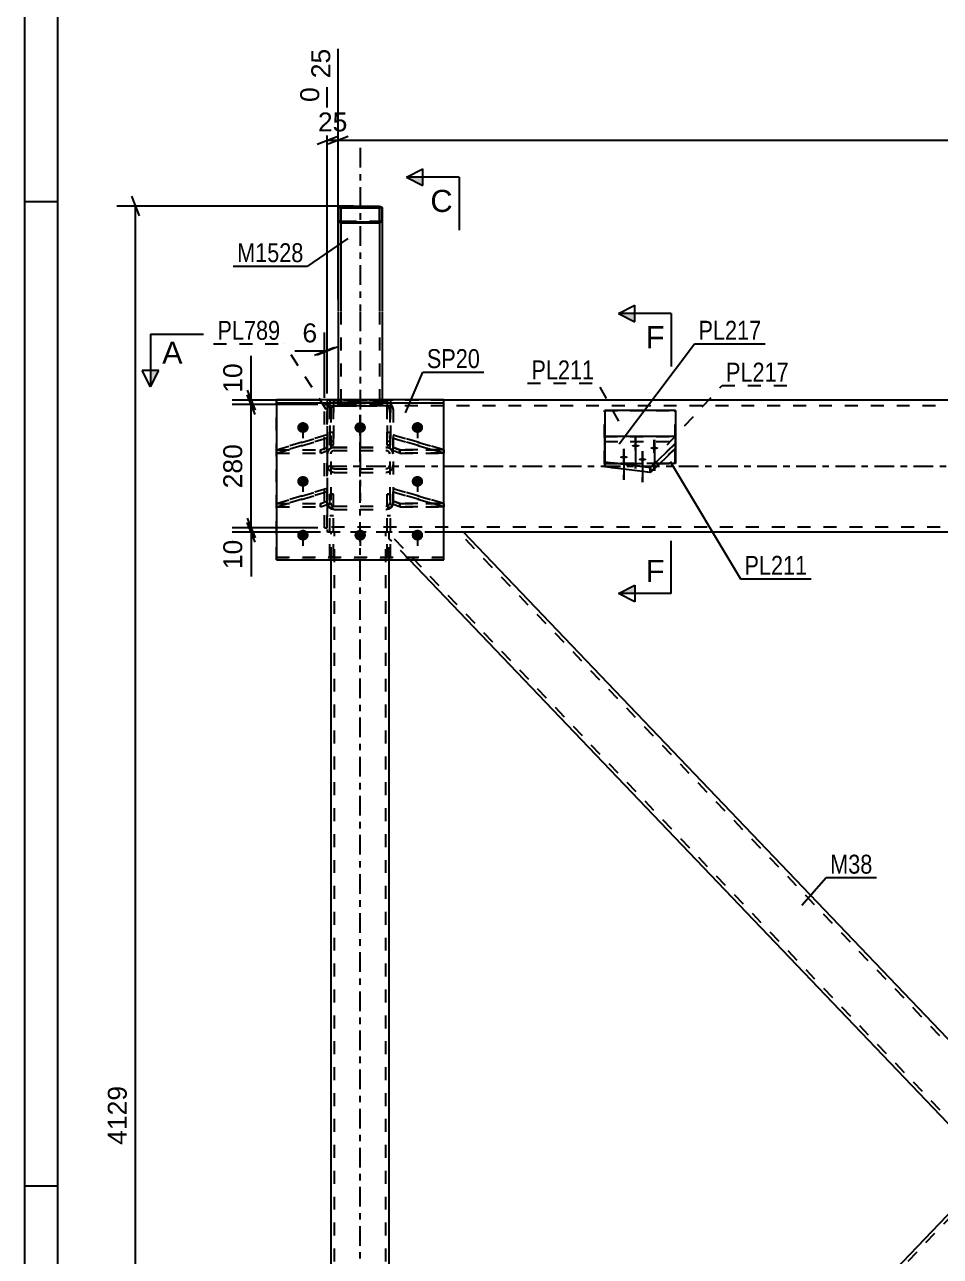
# Model space of a CAD drawing. Header units: millimetres. Extents: x 0 to 841, y 0 to 594.
# Drawn here: x 0 to 138.6, y 287.4 to 473.8 of the extents above; entities that cross this region are included whole.
import ezdxf

# ---------------------------------------------------------------- set-up
doc = ezdxf.new("R2010")
doc.units = ezdxf.units.MM
doc.linetypes.add('DXK_LINE_DOT2', pattern=[3.9198, 1.9599, -1.9599])
doc.linetypes.add('DXK_LINE_DOT3', pattern=[5.9187, 2.979, -0.9799, 0.9799, -0.9799])
doc.styles.add('Arial', font='ARIAL.TTF', dxfattribs={"height": 0.2})
doc.styles.add('Arial Narrow', font='ARIALN.TTF', dxfattribs={"height": 0.2})

# ---------------------------------------------------------------- blocks, each defined once
blk = doc.blocks.new('Unknown-318890688-1126')
at = {"color": 5, "linetype": 'Continuous'}
for p, q in [((0, 594), (0, 0)), ((5, 589), (5, 5)), ((5, 447), (0, 447)), ((5, 298), (0, 298))]:
    blk.add_line(p, q, dxfattribs=at)
blk = doc.blocks.new('Part-318890688-4347 - 4290')
at = {"color": 7, "linetype": 'DXK_LINE_DOT2'}
for p, q in [((45.88, 415.94), (45.8, 415.55)), ((45.89, 415.98), (45.88, 415.94)), ((46.34, 415.55), (46.38, 415.77)), ((46.87, 416.69), (46.46, 416.6)), ((46.67, 416.07), (46.87, 416.12)), ((46.87, 416.69), (54.74, 416.69)), ((46.87, 416.12), (54.74, 416.12)), ((55.15, 416.6), (54.74, 416.69)), ((54.74, 416.12), (54.94, 416.07)), ((55.23, 415.77), (55.27, 415.55)), ((55.73, 415.94), (55.72, 415.98)), ((55.8, 415.55), (55.73, 415.94)), ((45.8, 415.55), (45.8, 401.45)), ((46.34, 415.55), (46.34, 401.45)), ((55.27, 415.55), (55.27, 401.45)), ((55.8, 415.55), (55.8, 401.45)), ((45.8, 408.84), (45.89, 409.23)), ((45.89, 409.23), (46.12, 409.55)), ((46.12, 409.55), (46.46, 409.77)), ((46.38, 409.03), (46.34, 408.84)), ((46.49, 409.2), (46.38, 409.03)), ((46.46, 409.77), (46.87, 409.84)), ((46.67, 409.31), (46.49, 409.2)), ((46.87, 409.34), (46.67, 409.31)), ((46.87, 409.84), (54.74, 409.84)), ((46.87, 409.34), (54.74, 409.34)), ((54.74, 409.84), (55.15, 409.77)), ((54.94, 409.31), (54.74, 409.34)), ((55.11, 409.2), (54.94, 409.31)), ((55.23, 409.03), (55.11, 409.2)), ((55.15, 409.77), (55.49, 409.55)), ((55.27, 408.84), (55.23, 409.03)), ((55.49, 409.55), (55.72, 409.23)), ((55.72, 409.23), (55.8, 408.84)), ((45.8, 407.18), (45.89, 406.74)), ((46.38, 406.96), (46.34, 407.18)), ((46.87, 406.61), (46.67, 406.65)), ((46.87, 406.61), (54.74, 406.61)), ((54.94, 406.65), (54.74, 406.61)), ((55.27, 407.18), (55.23, 406.96)), ((55.72, 406.74), (55.8, 407.18)), ((46.46, 406.13), (46.87, 406.04)), ((46.87, 406.04), (54.74, 406.04)), ((54.74, 406.04), (55.15, 406.13)), ((45.89, 401.07), (45.8, 401.45)), ((46.12, 400.74), (45.89, 401.07)), ((46.34, 401.45), (46.38, 401.26)), ((46.38, 401.26), (46.49, 401.1)), ((46.49, 401.1), (46.67, 400.99)), ((46.67, 400.99), (46.87, 400.95)), ((46.87, 400.95), (54.74, 400.95)), ((54.74, 400.95), (54.94, 400.99)), ((54.94, 400.99), (55.11, 401.1)), ((55.11, 401.1), (55.23, 401.26)), ((55.23, 401.26), (55.27, 401.45)), ((55.72, 401.07), (55.49, 400.74)), ((55.8, 401.45), (55.72, 401.07)), ((46.46, 400.52), (46.12, 400.74)), ((46.87, 400.45), (46.46, 400.52)), ((46.87, 400.45), (54.74, 400.45)), ((55.15, 400.52), (54.74, 400.45)), ((55.49, 400.74), (55.15, 400.52))]:
    blk.add_line(p, q, dxfattribs=at)
at = {"color": 7, "linetype": 'DXK_LINE_DOT3'}
blk.add_line((50.8, 401.73), (50.8, 414.78), dxfattribs=at)
at = {"color": 7, "linetype": 'DXK_LINE_DOT2'}
for centre, radius, start, end in [((46.92, 415.59), 1.1, 114.32, 159.2417), ((46.89, 415.57), 0.552, 114.32, 159.2417), ((54.71, 415.57), 0.552, 20.7583, 65.68), ((54.69, 415.59), 1.1, 20.7583, 65.68), ((46.92, 407.14), 1.1, 200.7583, 245.68), ((46.89, 407.16), 0.552, 200.7583, 245.68), ((54.71, 407.16), 0.552, 294.32, 339.2417), ((54.69, 407.14), 1.1, 294.32, 339.2417)]:
    blk.add_arc(centre, radius, start, end, dxfattribs=at)
blk = doc.blocks.new('Part-318890688-4383 - 4290')
at = {"color": 7, "linetype": 'DXK_LINE_DOT2'}
for p, q in [((38.14, 392.79), (38.14, 417.05)), ((38.14, 417.05), (63.47, 417.05)), ((38.14, 416.59), (63.47, 416.59)), ((63.47, 392.79), (63.47, 417.05)), ((38.14, 393.24), (63.47, 393.24)), ((63.47, 392.79), (38.14, 392.79))]:
    blk.add_line(p, q, dxfattribs=at)
blk = doc.blocks.new('Part-318890688-4377 - 4290')
at = {"color": 7, "linetype": 'DXK_LINE_DOT2'}
blk.add_line((55.2, 204.51), (239.23, 396.98), dxfattribs=at)
at = {"color": 2, "linetype": 'Continuous'}
blk.add_line((55.2, 205.28), (146.38, 300.64), dxfattribs=at)
blk = doc.blocks.new('Part-318890688-4309 - 4290')
at = {"color": 7, "linetype": 'DXK_LINE_DOT2'}
for p, q in [((38.14, 409.47), (45.8, 411.75)), ((45.8, 411.25), (38.14, 408.97)), ((45.8, 409.31), (45.8, 411.75)), ((38.14, 408.97), (38.14, 409.47)), ((38.14, 409.47), (44.8, 409.47)), ((38.14, 408.97), (44.8, 408.97)), ((44.8, 409.47), (45.8, 409.81)), ((44.8, 408.97), (44.8, 409.47)), ((44.8, 408.97), (45.8, 409.31))]:
    blk.add_line(p, q, dxfattribs=at)
blk = doc.blocks.new('Part-318890688-4310 - 4290')
at = {"color": 7, "linetype": 'DXK_LINE_DOT2'}
for p, q in [((38.14, 401.32), (45.8, 403.61)), ((45.8, 403.1), (38.14, 400.82)), ((45.8, 401.17), (45.8, 403.61)), ((38.14, 400.82), (38.14, 401.32)), ((38.14, 401.32), (44.8, 401.32)), ((38.14, 400.82), (44.8, 400.82)), ((44.8, 401.32), (45.8, 401.67)), ((44.8, 400.82), (44.8, 401.32)), ((44.8, 400.82), (45.8, 401.17))]:
    blk.add_line(p, q, dxfattribs=at)
blk = doc.blocks.new('Part-318890688-4311 - 4290')
at = {"color": 7, "linetype": 'DXK_LINE_DOT2'}
for p, q in [((55.8, 409.31), (55.8, 411.75)), ((55.8, 411.75), (63.47, 409.47)), ((63.47, 408.97), (55.8, 411.25)), ((55.8, 409.81), (56.8, 409.47)), ((56.8, 408.97), (55.8, 409.31)), ((63.47, 409.47), (56.8, 409.47)), ((56.8, 409.47), (56.8, 408.97)), ((56.8, 408.97), (63.47, 408.97)), ((63.47, 409.47), (63.47, 408.97))]:
    blk.add_line(p, q, dxfattribs=at)
blk = doc.blocks.new('Part-318890688-4312 - 4290')
at = {"color": 7, "linetype": 'DXK_LINE_DOT2'}
for p, q in [((55.8, 401.17), (55.8, 403.61)), ((55.8, 403.61), (63.47, 401.32)), ((63.47, 400.82), (55.8, 403.1)), ((55.8, 401.67), (56.8, 401.32)), ((56.8, 400.82), (55.8, 401.17)), ((63.47, 401.32), (56.8, 401.32)), ((56.8, 401.32), (56.8, 400.82)), ((56.8, 400.82), (63.47, 400.82)), ((63.47, 401.32), (63.47, 400.82))]:
    blk.add_line(p, q, dxfattribs=at)
blk = doc.blocks.new('Part-318890688-4313 - 4290')
at = {"color": 7, "linetype": 'DXK_LINE_DOT2'}
for p, q in [((46.2, 410.19), (46.2, 417.05)), ((46.74, 417.05), (46.2, 417.05)), ((46.74, 417.05), (46.74, 410.19)), ((46.2, 412.13), (46.74, 412.13)), ((46.2, 410.78), (46.74, 410.78)), ((46.74, 410.19), (46.2, 410.19))]:
    blk.add_line(p, q, dxfattribs=at)
blk = doc.blocks.new('Part-318890688-4314 - 4290')
at = {"color": 7, "linetype": 'DXK_LINE_DOT2'}
for p, q in [((54.87, 410.19), (54.87, 417.05)), ((55.4, 417.05), (54.87, 417.05)), ((55.4, 417.05), (55.4, 410.19)), ((54.87, 412.13), (55.4, 412.13)), ((54.87, 410.78), (55.4, 410.78)), ((55.4, 410.19), (54.87, 410.19))]:
    blk.add_line(p, q, dxfattribs=at)
blk = doc.blocks.new('Part-318890688-4315 - 4290')
at = {"color": 7, "linetype": 'DXK_LINE_DOT2'}
for p, q in [((46.2, 393.24), (46.2, 402.73)), ((46.2, 402.73), (46.74, 402.73)), ((46.74, 393.24), (46.74, 402.73)), ((46.2, 400.79), (46.74, 400.79)), ((46.2, 399.51), (46.74, 399.51)), ((46.74, 393.24), (46.2, 393.24))]:
    blk.add_line(p, q, dxfattribs=at)
blk = doc.blocks.new('Part-318890688-4316 - 4290')
at = {"color": 7, "linetype": 'DXK_LINE_DOT2'}
for p, q in [((54.87, 393.24), (54.87, 402.73)), ((54.87, 402.73), (55.4, 402.73)), ((55.4, 393.24), (55.4, 402.73)), ((54.87, 400.79), (55.4, 400.79)), ((54.87, 399.51), (55.4, 399.51)), ((54.87, 393.24), (55.4, 393.24))]:
    blk.add_line(p, q, dxfattribs=at)
blk = doc.blocks.new('Part-318890688-4389 - 4290')
at = {"color": 7, "linetype": 'DXK_LINE_DOT2'}
for p, q in [((87.78, 411.47), (98.47, 411.47)), ((87.78, 411.47), (87.78, 406.89)), ((87.78, 410.72), (98.47, 410.72)), ((98.47, 410.44), (94.68, 406.79)), ((98.47, 411.47), (98.47, 409.69)), ((94.68, 406.03), (98.47, 409.69)), ((94.68, 406.79), (87.78, 407.64)), ((94.68, 406.03), (87.78, 406.89)), ((94.68, 406.79), (94.68, 406.03))]:
    blk.add_line(p, q, dxfattribs=at)
blk = doc.blocks.new('Part-318890688-4399 - 4290')
at = {"color": 7, "linetype": 'DXK_LINE_DOT2'}
for p, q in [((87.78, 407.4), (87.78, 415.4)), ((87.78, 415.4), (98.47, 415.4)), ((98.47, 407.4), (98.47, 415.4)), ((87.78, 407.4), (98.47, 407.4))]:
    blk.add_line(p, q, dxfattribs=at)
blk = doc.blocks.new('Part-318890688-4324 - 4290')
at = {"color": 7, "linetype": 'DXK_LINE_DOT2'}
for p, q in [((45.8, 416.98), (45.8, 396.98)), ((63.47, 416.98), (45.8, 416.98)), ((45.8, 416.18), (271.87, 416.18)), ((271.87, 397.78), (45.8, 397.78)), ((63.47, 396.98), (45.8, 396.98))]:
    blk.add_line(p, q, dxfattribs=at)
at = {"color": 2, "linetype": 'Continuous'}
for p, q in [((271.87, 416.98), (63.47, 416.98)), ((271.87, 396.98), (63.47, 396.98))]:
    blk.add_line(p, q, dxfattribs=at)
at = {"color": 7, "linetype": 'DXK_LINE_DOT3'}
blk.add_line((45.8, 406.98), (271.87, 406.98), dxfattribs=at)
blk = doc.blocks.new('Bolt-318890688-4326 - 4290')
at = {"color": 1, "linetype": 'DXK_LINE_DOT2'}
for p, q in [((92.44, 411.34), (92.44, 406.64)), ((95.27, 410.99), (95.27, 406.29)), ((90.66, 409.62), (90.66, 404.92)), ((93.49, 409.27), (93.49, 404.57))]:
    blk.add_line(p, q, dxfattribs=at)
blk = doc.blocks.new('Part-318890688-4394 - 4290')
at = {"color": 2, "linetype": 'Continuous'}
for p, q in [((87.84, 415.4), (87.84, 411.46)), ((98.54, 415.4), (87.84, 415.4)), ((98.54, 415.4), (98.54, 411.46)), ((98.54, 409.68), (98.54, 407.4)), ((98.54, 407.4), (96.17, 407.4))]:
    blk.add_line(p, q, dxfattribs=at)
at = {"color": 7, "linetype": 'DXK_LINE_DOT2'}
for p, q in [((87.84, 411.46), (87.84, 407.4)), ((98.54, 411.46), (98.54, 409.68)), ((96.17, 407.4), (87.84, 407.4))]:
    blk.add_line(p, q, dxfattribs=at)
blk = doc.blocks.new('Part-318890688-4341 - 4290')
at = {"color": 7, "linetype": 'DXK_LINE_DOT2'}
for p, q in [((66.45, 396.98), (55.19, 396.98)), ((55.2, 396.46), (55.19, 396.98)), ((55.2, 396.78), (55.2, 396.98)), ((146.75, 301.03), (55.2, 396.78)), ((55.2, 396.01), (55.2, 396.46)), ((58.28, 392.79), (55.2, 396.01)), ((152.1, 306.62), (65.72, 396.98)), ((146.75, 301.03), (146.78, 301.06))]:
    blk.add_line(p, q, dxfattribs=at)
at = {"color": 2, "linetype": 'Continuous'}
for p, q in [((152.47, 307.01), (66.45, 396.98)), ((146.38, 300.64), (58.28, 392.79)), ((152.47, 307.01), (146.38, 300.64))]:
    blk.add_line(p, q, dxfattribs=at)
blk = doc.blocks.new('Part-318890688-4353 - 4290')
at = {"color": 7, "linetype": 'DXK_LINE_DOT2'}
for p, q in [((45.8, 415.55), (45.89, 415.98)), ((46.38, 415.77), (46.34, 415.55)), ((46.46, 416.6), (46.87, 416.69)), ((46.87, 416.12), (46.67, 416.07)), ((54.74, 416.69), (46.87, 416.69)), ((46.87, 416.12), (54.74, 416.12)), ((54.74, 416.69), (55.15, 416.6)), ((54.94, 416.07), (54.74, 416.12)), ((55.27, 415.55), (55.23, 415.77)), ((55.72, 415.98), (55.8, 415.55)), ((45.8, 415.55), (45.8, 401.45)), ((46.34, 415.55), (46.34, 401.45)), ((55.27, 415.55), (55.27, 401.45)), ((55.8, 415.55), (55.8, 401.45)), ((45.89, 409.23), (45.8, 408.84)), ((46.12, 409.55), (45.89, 409.23)), ((46.46, 409.77), (46.12, 409.55)), ((46.34, 408.84), (46.38, 409.03)), ((46.38, 409.03), (46.49, 409.2)), ((46.87, 409.85), (46.46, 409.77)), ((46.49, 409.2), (46.67, 409.31)), ((46.67, 409.31), (46.87, 409.34)), ((46.87, 409.85), (54.74, 409.85)), ((46.87, 409.34), (54.74, 409.34)), ((55.15, 409.77), (54.74, 409.85)), ((54.74, 409.34), (54.94, 409.31)), ((54.94, 409.31), (55.11, 409.2)), ((55.11, 409.2), (55.23, 409.03)), ((55.49, 409.55), (55.15, 409.77)), ((55.23, 409.03), (55.27, 408.84)), ((55.72, 409.23), (55.49, 409.55)), ((55.8, 408.84), (55.72, 409.23)), ((45.89, 406.74), (45.8, 407.18)), ((46.34, 407.18), (46.38, 406.96)), ((46.67, 406.65), (46.87, 406.61)), ((46.87, 406.61), (54.74, 406.61)), ((54.74, 406.61), (54.94, 406.65)), ((55.23, 406.96), (55.27, 407.18)), ((55.8, 407.18), (55.72, 406.74)), ((46.87, 406.04), (46.46, 406.13)), ((46.87, 406.04), (54.74, 406.04)), ((55.15, 406.13), (54.74, 406.04)), ((45.8, 401.45), (45.89, 401.07)), ((45.89, 401.07), (46.12, 400.74)), ((46.38, 401.26), (46.34, 401.45)), ((46.49, 401.1), (46.38, 401.26)), ((46.67, 400.99), (46.49, 401.1)), ((46.87, 400.95), (46.67, 400.99)), ((46.87, 400.95), (54.74, 400.95)), ((54.94, 400.99), (54.74, 400.95)), ((55.11, 401.1), (54.94, 400.99)), ((55.23, 401.26), (55.11, 401.1)), ((55.27, 401.45), (55.23, 401.26)), ((55.49, 400.74), (55.72, 401.07)), ((55.72, 401.07), (55.8, 401.45)), ((46.12, 400.74), (46.46, 400.52)), ((46.46, 400.52), (46.87, 400.45)), ((46.87, 400.45), (54.74, 400.45)), ((54.74, 400.45), (55.15, 400.52)), ((55.15, 400.52), (55.49, 400.74))]:
    blk.add_line(p, q, dxfattribs=at)
at = {"color": 7, "linetype": 'DXK_LINE_DOT3'}
blk.add_line((50.8, 414.78), (50.8, 401.73), dxfattribs=at)
at = {"color": 7, "linetype": 'DXK_LINE_DOT2'}
for centre, radius, start, end in [((46.92, 415.59), 1.1, 114.32, 159.2417), ((46.89, 415.57), 0.552, 114.32, 159.2417), ((54.71, 415.57), 0.552, 20.7583, 65.68), ((54.69, 415.59), 1.1, 20.7583, 65.68), ((46.92, 407.14), 1.1, 200.7583, 245.68), ((46.89, 407.16), 0.552, 200.7583, 245.68), ((54.71, 407.16), 0.552, 294.32, 339.2417), ((54.69, 407.14), 1.1, 294.32, 339.2417)]:
    blk.add_arc(centre, radius, start, end, dxfattribs=at)
blk = doc.blocks.new('Part-318890688-4346 - 4290')
at = {"color": 2, "linetype": 'Continuous'}
for p, q in [((47.53, 446.07), (47.47, 445.95)), ((47.47, 444.11), (47.47, 445.95)), ((47.7, 446.16), (47.53, 446.07)), ((47.96, 446.22), (47.7, 446.16)), ((47.87, 445.95), (47.9, 446.01)), ((47.87, 444.11), (47.87, 445.95)), ((47.9, 446.01), (47.99, 446.06)), ((48.27, 446.24), (47.96, 446.22)), ((47.99, 446.06), (48.12, 446.09)), ((48.12, 446.09), (48.27, 446.1)), ((48.27, 446.24), (53.34, 446.24)), ((48.27, 446.1), (53.34, 446.1)), ((53.64, 446.22), (53.34, 446.24)), ((53.34, 446.1), (53.49, 446.09)), ((53.49, 446.09), (53.62, 446.06)), ((53.62, 446.06), (53.71, 446.01)), ((53.9, 446.16), (53.64, 446.22)), ((53.71, 446.01), (53.74, 445.95)), ((53.74, 444.11), (53.74, 445.95)), ((54.08, 446.07), (53.9, 446.16)), ((54.14, 445.95), (54.08, 446.07)), ((54.14, 444.11), (54.14, 445.95)), ((47.47, 444.11), (47.47, 430.48)), ((47.47, 444.11), (47.53, 444)), ((47.53, 444), (47.7, 443.9)), ((47.7, 443.9), (47.96, 443.84)), ((47.9, 444.05), (47.87, 444.11)), ((47.99, 444), (47.9, 444.05)), ((47.96, 443.84), (48.27, 443.82)), ((48.12, 443.97), (47.99, 444)), ((48.27, 443.96), (48.12, 443.97)), ((48.27, 443.96), (53.34, 443.96)), ((48.27, 443.82), (53.34, 443.82)), ((53.49, 443.97), (53.34, 443.96)), ((53.34, 443.82), (53.64, 443.84)), ((53.62, 444), (53.49, 443.97)), ((53.71, 444.05), (53.62, 444)), ((53.64, 443.84), (53.9, 443.9)), ((53.74, 444.11), (53.71, 444.05)), ((53.9, 443.9), (54.08, 444)), ((54.08, 444), (54.14, 444.11)), ((54.14, 444.11), (54.14, 430.48)), ((47.47, 430.38), (47.47, 417.05)), ((54.14, 430.38), (54.14, 417.05))]:
    blk.add_line(p, q, dxfattribs=at)
at = {"color": 7, "linetype": 'DXK_LINE_DOT2'}
for p, q in [((47.47, 445.95), (47.47, 430.48)), ((47.87, 445.95), (47.87, 430.48)), ((53.74, 445.95), (53.74, 430.48)), ((54.14, 445.95), (54.14, 430.48)), ((47.87, 444.11), (47.87, 430.48)), ((53.74, 444.11), (53.74, 430.48)), ((47.47, 430.38), (47.47, 416.98)), ((47.87, 430.38), (47.87, 416.98)), ((47.87, 430.38), (47.87, 416.41)), ((53.74, 430.38), (53.74, 416.41)), ((53.74, 430.38), (53.74, 416.98)), ((54.14, 430.38), (54.14, 416.98)), ((47.47, 417.05), (47.47, 416.41)), ((54.14, 416.98), (47.47, 416.98)), ((47.47, 416.98), (47.47, 416.69)), ((47.47, 416.69), (47.47, 416.41)), ((47.47, 416.69), (47.87, 416.69)), ((47.53, 416.29), (47.47, 416.41)), ((47.71, 416.2), (47.53, 416.29)), ((47.96, 416.14), (47.71, 416.2)), ((47.87, 416.69), (47.87, 416.98)), ((47.87, 416.41), (47.87, 416.69)), ((47.87, 416.41), (47.9, 416.35)), ((47.9, 416.35), (47.99, 416.3)), ((48.27, 416.11), (47.96, 416.14)), ((47.99, 416.3), (48.12, 416.27)), ((48.12, 416.27), (48.27, 416.26)), ((48.27, 416.26), (53.34, 416.26)), ((48.27, 416.11), (53.34, 416.11)), ((53.34, 416.26), (53.49, 416.27)), ((53.64, 416.14), (53.34, 416.11)), ((53.49, 416.27), (53.62, 416.3)), ((53.62, 416.3), (53.71, 416.35)), ((53.9, 416.2), (53.64, 416.14)), ((53.71, 416.35), (53.74, 416.41)), ((53.74, 416.98), (53.74, 416.98)), ((53.74, 416.98), (53.74, 416.69)), ((53.74, 416.69), (53.74, 416.41)), ((53.74, 416.69), (54.14, 416.69)), ((54.08, 416.29), (53.9, 416.2)), ((54.14, 416.41), (54.08, 416.29)), ((54.14, 417.05), (54.14, 416.41)), ((54.14, 416.69), (54.14, 416.98)), ((54.14, 416.41), (54.14, 416.69))]:
    blk.add_line(p, q, dxfattribs=at)
blk = doc.blocks.new('Bolt-318890688-4384 - 4290')
at = {"linetype": 'Continuous'}
for points in [[(42.14, 413.65), (42.32, 413.63), (42.49, 413.58), (42.65, 413.49), (42.78, 413.38), (42.89, 413.24), (42.96, 413.09), (43, 412.92), (43, 412.75), (42.96, 412.58), (42.89, 412.43), (42.78, 412.29), (42.65, 412.18), (42.49, 412.09), (42.32, 412.04), (42.14, 412.02), (41.96, 412.04), (41.79, 412.09), (41.63, 412.18), (41.49, 412.29), (41.39, 412.43), (41.31, 412.58), (41.28, 412.75), (41.28, 412.92), (41.31, 413.09), (41.39, 413.24), (41.49, 413.38), (41.63, 413.49), (41.79, 413.58), (41.96, 413.63)], [(50.8, 413.65), (50.98, 413.63), (51.16, 413.58), (51.31, 413.49), (51.45, 413.38), (51.55, 413.24), (51.63, 413.09), (51.67, 412.92), (51.67, 412.75), (51.63, 412.58), (51.55, 412.43), (51.45, 412.29), (51.31, 412.18), (51.16, 412.09), (50.98, 412.04), (50.8, 412.02), (50.62, 412.04), (50.45, 412.09), (50.29, 412.18), (50.16, 412.29), (50.05, 412.43), (49.98, 412.58), (49.94, 412.75), (49.94, 412.92), (49.98, 413.09), (50.05, 413.24), (50.16, 413.38), (50.29, 413.49), (50.45, 413.58), (50.62, 413.63)], [(59.47, 413.65), (59.65, 413.63), (59.82, 413.58), (59.98, 413.49), (60.12, 413.38), (60.22, 413.24), (60.3, 413.09), (60.33, 412.92), (60.33, 412.75), (60.3, 412.58), (60.22, 412.43), (60.12, 412.29), (59.98, 412.18), (59.82, 412.09), (59.65, 412.04), (59.47, 412.02), (59.29, 412.04), (59.12, 412.09), (58.96, 412.18), (58.83, 412.29), (58.72, 412.43), (58.65, 412.58), (58.61, 412.75), (58.61, 412.92), (58.65, 413.09), (58.72, 413.24), (58.83, 413.38), (58.96, 413.49), (59.12, 413.58), (59.29, 413.63)], [(42.14, 405.51), (42.32, 405.49), (42.49, 405.43), (42.65, 405.35), (42.78, 405.24), (42.89, 405.1), (42.96, 404.94), (43, 404.78), (43, 404.61), (42.96, 404.44), (42.89, 404.28), (42.78, 404.15), (42.65, 404.03), (42.49, 403.95), (42.32, 403.89), (42.14, 403.88), (41.96, 403.89), (41.79, 403.95), (41.63, 404.03), (41.49, 404.15), (41.39, 404.28), (41.31, 404.44), (41.28, 404.61), (41.28, 404.78), (41.31, 404.94), (41.39, 405.1), (41.49, 405.24), (41.63, 405.35), (41.79, 405.43), (41.96, 405.49)], [(59.47, 405.51), (59.65, 405.49), (59.82, 405.43), (59.98, 405.35), (60.12, 405.24), (60.22, 405.1), (60.3, 404.94), (60.33, 404.78), (60.33, 404.61), (60.3, 404.44), (60.22, 404.28), (60.12, 404.15), (59.98, 404.03), (59.82, 403.95), (59.65, 403.89), (59.47, 403.88), (59.29, 403.89), (59.12, 403.95), (58.96, 404.03), (58.83, 404.15), (58.72, 404.28), (58.65, 404.44), (58.61, 404.61), (58.61, 404.78), (58.65, 404.94), (58.72, 405.1), (58.83, 405.24), (58.96, 405.35), (59.12, 405.43), (59.29, 405.49)], [(42.14, 397.36), (42.32, 397.34), (42.49, 397.29), (42.65, 397.21), (42.78, 397.09), (42.89, 396.95), (42.96, 396.8), (43, 396.63), (43, 396.46), (42.96, 396.3), (42.89, 396.14), (42.78, 396), (42.65, 395.89), (42.49, 395.8), (42.32, 395.75), (42.14, 395.73), (41.96, 395.75), (41.79, 395.8), (41.63, 395.89), (41.49, 396), (41.39, 396.14), (41.31, 396.3), (41.28, 396.46), (41.28, 396.63), (41.31, 396.8), (41.39, 396.95), (41.49, 397.09), (41.63, 397.21), (41.79, 397.29), (41.96, 397.34)], [(50.8, 397.36), (50.98, 397.34), (51.16, 397.29), (51.31, 397.21), (51.45, 397.09), (51.55, 396.95), (51.63, 396.8), (51.67, 396.63), (51.67, 396.46), (51.63, 396.3), (51.55, 396.14), (51.45, 396), (51.31, 395.89), (51.16, 395.8), (50.98, 395.75), (50.8, 395.73), (50.62, 395.75), (50.45, 395.8), (50.29, 395.89), (50.16, 396), (50.05, 396.14), (49.98, 396.3), (49.94, 396.46), (49.94, 396.63), (49.98, 396.8), (50.05, 396.95), (50.16, 397.09), (50.29, 397.21), (50.45, 397.29), (50.62, 397.34)], [(59.47, 397.36), (59.65, 397.34), (59.82, 397.29), (59.98, 397.21), (60.12, 397.09), (60.22, 396.95), (60.3, 396.8), (60.33, 396.63), (60.33, 396.46), (60.3, 396.3), (60.22, 396.14), (60.12, 396), (59.98, 395.89), (59.82, 395.8), (59.65, 395.75), (59.47, 395.73), (59.29, 395.75), (59.12, 395.8), (58.96, 395.89), (58.83, 396), (58.72, 396.14), (58.65, 396.3), (58.61, 396.46), (58.61, 396.63), (58.65, 396.8), (58.72, 396.95), (58.83, 397.09), (58.96, 397.21), (59.12, 397.29), (59.29, 397.34)]]:
    blk.add_hatch(color=1, dxfattribs=at).paths.add_polyline_path(points)
at = {"color": 1, "linetype": 'Continuous'}
for p, q in [((42.14, 413.63), (42.14, 411.24)), ((50.8, 413.63), (50.8, 411.24)), ((59.47, 413.63), (59.47, 411.24)), ((42.14, 405.49), (42.14, 403.09)), ((59.47, 405.49), (59.47, 403.09)), ((42.14, 397.34), (42.14, 394.95)), ((50.8, 397.34), (50.8, 394.95)), ((59.47, 397.34), (59.47, 394.95))]:
    blk.add_line(p, q, dxfattribs=at)
blk = doc.blocks.new('Part-318890688-4402 - 4290')
at = {"color": 7, "linetype": 'DXK_LINE_DOT3'}
for p, q in [((50.8, 455.15), (50.8, 430.48)), ((50.8, 430.38), (50.81, 406.22))]:
    blk.add_line(p, q, dxfattribs=at)
at = {"color": 2, "linetype": 'Continuous'}
for p, q in [((47.47, 446.07), (47.53, 446.18)), ((47.47, 446.07), (47.47, 445.95)), ((47.53, 446.18), (47.7, 446.28)), ((47.7, 446.28), (47.96, 446.34)), ((47.96, 446.34), (48.27, 446.36)), ((48.27, 446.36), (53.34, 446.36)), ((53.34, 446.36), (53.64, 446.34)), ((53.64, 446.34), (53.9, 446.28)), ((53.9, 446.28), (54.08, 446.18)), ((54.08, 446.18), (54.14, 446.07)), ((54.14, 446.07), (54.14, 445.95))]:
    blk.add_line(p, q, dxfattribs=at)
at = {"color": 7, "linetype": 'DXK_LINE_DOT2'}
for p, q in [((47.47, 445.95), (47.47, 444.23)), ((47.47, 445.95), (47.47, 430.48)), ((47.9, 446.13), (47.87, 446.07)), ((47.87, 446.07), (47.87, 430.48)), ((47.87, 444.23), (47.87, 446.07)), ((47.99, 446.17), (47.9, 446.13)), ((48.12, 446.21), (47.99, 446.17)), ((48.27, 446.22), (48.12, 446.21)), ((48.27, 446.22), (53.34, 446.22)), ((53.49, 446.21), (53.34, 446.22)), ((53.62, 446.17), (53.49, 446.21)), ((53.71, 446.13), (53.62, 446.17)), ((53.74, 446.07), (53.71, 446.13)), ((53.74, 446.07), (53.74, 430.48)), ((53.74, 444.23), (53.74, 446.07)), ((54.14, 445.95), (54.14, 444.23)), ((54.14, 445.95), (54.14, 430.48)), ((47.47, 444.23), (47.47, 430.48)), ((47.53, 444.12), (47.47, 444.23)), ((47.7, 444.02), (47.53, 444.12)), ((47.96, 443.96), (47.7, 444.02)), ((47.87, 444.23), (47.87, 430.48)), ((47.87, 444.23), (47.9, 444.17)), ((47.9, 444.17), (47.99, 444.12)), ((48.27, 443.94), (47.96, 443.96)), ((47.99, 444.12), (48.12, 444.09)), ((48.12, 444.09), (48.27, 444.08)), ((48.27, 444.08), (53.34, 444.08)), ((48.27, 443.94), (53.34, 443.94)), ((53.34, 444.08), (53.49, 444.09)), ((53.64, 443.96), (53.34, 443.94)), ((53.49, 444.09), (53.62, 444.12)), ((53.62, 444.12), (53.71, 444.17)), ((53.9, 444.02), (53.64, 443.96)), ((53.71, 444.17), (53.74, 444.23)), ((53.74, 444.23), (53.74, 430.48)), ((54.08, 444.12), (53.9, 444.02)), ((54.14, 444.23), (54.08, 444.12)), ((54.14, 444.23), (54.14, 430.48)), ((47.47, 430.38), (47.47, 416.51)), ((47.47, 430.38), (47.47, 416.98)), ((47.87, 430.38), (47.87, 416.51)), ((47.87, 430.38), (47.87, 416.98)), ((53.74, 430.38), (53.74, 416.98)), ((53.74, 430.38), (53.74, 416.51)), ((54.14, 430.38), (54.14, 416.51)), ((54.14, 430.38), (54.14, 416.98)), ((54.14, 416.98), (47.47, 416.98)), ((47.47, 416.69), (47.47, 416.98)), ((47.47, 416.51), (47.47, 416.69)), ((47.47, 416.69), (47.87, 416.69)), ((47.47, 416.51), (47.53, 416.4)), ((47.53, 416.4), (47.71, 416.31)), ((47.71, 416.31), (47.96, 416.25)), ((47.87, 416.98), (47.87, 416.98)), ((47.87, 416.98), (47.87, 416.69)), ((47.87, 416.69), (47.87, 416.51)), ((47.9, 416.46), (47.87, 416.51)), ((47.99, 416.41), (47.9, 416.46)), ((47.96, 416.25), (48.27, 416.22)), ((48.12, 416.38), (47.99, 416.41)), ((48.27, 416.37), (48.12, 416.38)), ((48.27, 416.37), (53.34, 416.37)), ((48.27, 416.22), (53.34, 416.22)), ((53.49, 416.38), (53.34, 416.37)), ((53.34, 416.22), (53.64, 416.25)), ((53.62, 416.41), (53.49, 416.38)), ((53.71, 416.46), (53.62, 416.41)), ((53.64, 416.25), (53.9, 416.31)), ((53.74, 416.51), (53.71, 416.46)), ((53.74, 416.69), (53.74, 416.98)), ((53.74, 416.51), (53.74, 416.69)), ((53.74, 416.69), (54.14, 416.69)), ((53.9, 416.31), (54.08, 416.4)), ((54.08, 416.4), (54.14, 416.51)), ((54.14, 416.98), (54.14, 416.69)), ((54.14, 416.69), (54.14, 416.51))]:
    blk.add_line(p, q, dxfattribs=at)
blk = doc.blocks.new('Bolt-318890688-4403 - 4290')
at = {"color": 1, "linetype": 'DXK_LINE_DOT2'}
for p, q in [((42.14, 413.63), (42.14, 411.24)), ((50.8, 413.63), (50.8, 411.24)), ((59.47, 413.63), (59.47, 411.24)), ((42.14, 405.49), (42.14, 403.09)), ((59.47, 405.49), (59.47, 403.09)), ((42.14, 397.34), (42.14, 394.95)), ((50.8, 397.34), (50.8, 394.95)), ((59.47, 397.34), (59.47, 394.95))]:
    blk.add_line(p, q, dxfattribs=at)
blk = doc.blocks.new('Part-318890688-4414 - 4290')
at = {"color": 7, "linetype": 'DXK_LINE_DOT3'}
blk.add_line((50.8, 194.31), (50.8, 406.98), dxfattribs=at)
at = {"color": 7, "linetype": 'DXK_LINE_DOT2'}
for p, q in [((55.2, 396.98), (46.4, 396.98)), ((46.4, 392.79), (46.4, 396.98)), ((46.94, 204.31), (46.94, 396.98)), ((54.67, 204.31), (54.67, 396.98)), ((55.2, 392.79), (55.2, 396.98)), ((55.2, 204.31), (55.2, 205.28)), ((55.2, 204.31), (46.4, 204.31))]:
    blk.add_line(p, q, dxfattribs=at)
at = {"color": 2, "linetype": 'Continuous'}
for p, q in [((46.4, 204.31), (46.4, 392.79)), ((55.2, 205.28), (55.2, 392.79))]:
    blk.add_line(p, q, dxfattribs=at)
blk = doc.blocks.new('Part-318890688-4459 - 4290')
at = {"color": 7, "linetype": 'DXK_LINE_DOT2'}
for p, q in [((45.4, 397.64), (45.4, 416.31)), ((45.4, 416.31), (45.8, 416.31)), ((45.8, 397.64), (45.8, 416.31)), ((45.4, 397.64), (45.8, 397.64))]:
    blk.add_line(p, q, dxfattribs=at)
blk = doc.blocks.new('Part-318890688-4469 - 4290')
at = {"color": 2, "linetype": 'Continuous'}
for p, q in [((63.47, 417.05), (38.14, 417.05)), ((38.14, 417.05), (38.14, 392.79)), ((38.14, 416.59), (63.47, 416.59)), ((63.47, 392.79), (63.47, 417.05)), ((38.14, 392.79), (63.47, 392.79))]:
    blk.add_line(p, q, dxfattribs=at)
at = {"color": 7, "linetype": 'DXK_LINE_DOT2'}
blk.add_line((38.14, 393.24), (63.47, 393.24), dxfattribs=at)
blk = doc.blocks.new('Part-318890688-4485 - 4290')
at = {"color": 2, "linetype": 'Continuous'}
for p, q in [((98.54, 411.46), (87.84, 411.46)), ((87.84, 411.46), (87.84, 406.88)), ((94.75, 406.78), (98.54, 410.43)), ((98.54, 411.46), (98.54, 409.68)), ((98.54, 409.68), (94.75, 406.03)), ((87.84, 407.64), (94.75, 406.78)), ((94.75, 406.03), (87.84, 406.88)), ((94.75, 406.78), (94.75, 406.03))]:
    blk.add_line(p, q, dxfattribs=at)
at = {"color": 7, "linetype": 'DXK_LINE_DOT2'}
blk.add_line((87.84, 410.71), (98.54, 410.71), dxfattribs=at)
blk = doc.blocks.new('Bolt-318890688-4486 - 4290')
at = {"linetype": 'Continuous'}
for points in [[(92.51, 409.87), (92.39, 409.87), (92.27, 409.89), (92.16, 409.91), (92.06, 409.94), (91.99, 409.97), (91.94, 410.01), (91.91, 410.05), (91.91, 410.1), (91.94, 410.14), (91.99, 410.18), (92.06, 410.21), (92.16, 410.24), (92.27, 410.26), (92.39, 410.28), (92.51, 410.28), (92.63, 410.28), (92.75, 410.26), (92.86, 410.24), (92.96, 410.21), (93.03, 410.18), (93.08, 410.14), (93.11, 410.1), (93.11, 410.05), (93.08, 410.01), (93.03, 409.97), (92.96, 409.94), (92.86, 409.91), (92.75, 409.89), (92.63, 409.87)], [(90.73, 408.15), (90.6, 408.15), (90.48, 408.17), (90.37, 408.19), (90.28, 408.22), (90.21, 408.25), (90.16, 408.29), (90.13, 408.33), (90.13, 408.38), (90.16, 408.42), (90.21, 408.46), (90.28, 408.49), (90.37, 408.52), (90.48, 408.54), (90.6, 408.56), (90.73, 408.56), (90.85, 408.56), (90.97, 408.54), (91.08, 408.52), (91.17, 408.49), (91.25, 408.46), (91.3, 408.42), (91.32, 408.38), (91.32, 408.33), (91.3, 408.29), (91.25, 408.25), (91.17, 408.22), (91.08, 408.19), (90.97, 408.17), (90.85, 408.15)], [(95.34, 409.53), (95.21, 409.53), (95.09, 409.54), (94.98, 409.57), (94.89, 409.59), (94.82, 409.63), (94.77, 409.67), (94.74, 409.71), (94.74, 409.75), (94.77, 409.8), (94.82, 409.83), (94.89, 409.87), (94.98, 409.9), (95.09, 409.92), (95.21, 409.93), (95.34, 409.94), (95.46, 409.93), (95.58, 409.92), (95.69, 409.9), (95.78, 409.87), (95.86, 409.83), (95.91, 409.8), (95.93, 409.75), (95.93, 409.71), (95.91, 409.67), (95.86, 409.63), (95.78, 409.59), (95.69, 409.57), (95.58, 409.54), (95.46, 409.53)], [(93.55, 407.81), (93.43, 407.81), (93.31, 407.83), (93.2, 407.85), (93.11, 407.88), (93.04, 407.91), (92.98, 407.95), (92.96, 407.99), (92.96, 408.03), (92.98, 408.08), (93.04, 408.12), (93.11, 408.15), (93.2, 408.18), (93.31, 408.2), (93.43, 408.21), (93.55, 408.22), (93.68, 408.21), (93.8, 408.2), (93.91, 408.18), (94, 408.15), (94.07, 408.12), (94.13, 408.08), (94.15, 408.03), (94.15, 407.99), (94.13, 407.95), (94.07, 407.91), (94, 407.88), (93.91, 407.85), (93.8, 407.83), (93.68, 407.81)]]:
    blk.add_hatch(color=1, dxfattribs=at).paths.add_polyline_path(points)
at = {"color": 1, "linetype": 'Continuous'}
for p, q in [((92.51, 411.33), (92.51, 406.63)), ((95.34, 410.98), (95.34, 406.29)), ((90.73, 409.61), (90.73, 404.91)), ((93.55, 409.27), (93.55, 404.57))]:
    blk.add_line(p, q, dxfattribs=at)
blk = doc.blocks.new('Part-318890688-4499 - 4290')
at = {"color": 7, "linetype": 'DXK_LINE_DOT2'}
for p, q in [((46.74, 402.73), (46.2, 402.73)), ((46.2, 393.24), (46.2, 402.73)), ((46.74, 393.24), (46.74, 402.73)), ((46.2, 400.79), (46.74, 400.79)), ((46.2, 399.51), (46.74, 399.51)), ((46.74, 393.24), (46.2, 393.24))]:
    blk.add_line(p, q, dxfattribs=at)
blk = doc.blocks.new('Part-318890688-4500 - 4290')
at = {"color": 7, "linetype": 'DXK_LINE_DOT2'}
for p, q in [((55.4, 402.73), (54.87, 402.73)), ((54.87, 393.24), (54.87, 402.73)), ((55.4, 393.24), (55.4, 402.73)), ((54.87, 400.79), (55.4, 400.79)), ((54.87, 399.51), (55.4, 399.51)), ((55.4, 393.24), (54.87, 393.24))]:
    blk.add_line(p, q, dxfattribs=at)
blk = doc.blocks.new('Part-318890688-4501 - 4290')
at = {"color": 2, "linetype": 'Continuous'}
blk.add_line((46.74, 417.05), (46.2, 417.05), dxfattribs=at)
at = {"color": 7, "linetype": 'DXK_LINE_DOT2'}
for p, q in [((46.2, 417.05), (46.2, 410.19)), ((46.74, 410.19), (46.74, 417.05)), ((46.2, 412.13), (46.74, 412.13)), ((46.2, 410.78), (46.74, 410.78)), ((46.2, 410.19), (46.74, 410.19))]:
    blk.add_line(p, q, dxfattribs=at)
blk = doc.blocks.new('Part-318890688-4502 - 4290')
at = {"color": 2, "linetype": 'Continuous'}
blk.add_line((55.4, 417.05), (54.87, 417.05), dxfattribs=at)
at = {"color": 7, "linetype": 'DXK_LINE_DOT2'}
for p, q in [((54.87, 417.05), (54.87, 410.19)), ((55.4, 410.19), (55.4, 417.05)), ((54.87, 412.13), (55.4, 412.13)), ((54.87, 410.78), (55.4, 410.78)), ((54.87, 410.19), (55.4, 410.19))]:
    blk.add_line(p, q, dxfattribs=at)
blk = doc.blocks.new('Part-318890688-4503 - 4290')
at = {"color": 7, "linetype": 'DXK_LINE_DOT2'}
for p, q in [((45.8, 403.61), (38.14, 401.33)), ((38.14, 400.82), (45.8, 403.1)), ((45.8, 401.17), (45.8, 403.61)), ((38.14, 401.33), (44.8, 401.33)), ((38.14, 401.33), (38.14, 400.82)), ((38.14, 400.82), (44.8, 400.82)), ((44.8, 401.33), (45.8, 401.67)), ((44.8, 401.33), (44.8, 400.82)), ((44.8, 400.82), (45.8, 401.17))]:
    blk.add_line(p, q, dxfattribs=at)
blk = doc.blocks.new('Part-318890688-4504 - 4290')
at = {"color": 7, "linetype": 'DXK_LINE_DOT2'}
for p, q in [((45.8, 411.75), (38.14, 409.47)), ((38.14, 408.97), (45.8, 411.25)), ((45.8, 409.31), (45.8, 411.75)), ((38.14, 409.47), (44.8, 409.47)), ((38.14, 409.47), (38.14, 408.97)), ((38.14, 408.97), (44.8, 408.97)), ((44.8, 409.47), (45.8, 409.81)), ((44.8, 409.47), (44.8, 408.97)), ((44.8, 408.97), (45.8, 409.31))]:
    blk.add_line(p, q, dxfattribs=at)
blk = doc.blocks.new('Part-318890688-4505 - 4290')
at = {"color": 7, "linetype": 'DXK_LINE_DOT2'}
for p, q in [((55.8, 401.17), (55.8, 403.61)), ((63.47, 401.33), (55.8, 403.61)), ((55.8, 403.1), (63.47, 400.82)), ((56.8, 401.33), (55.8, 401.67)), ((56.8, 400.82), (55.8, 401.17)), ((56.8, 400.82), (56.8, 401.33)), ((56.8, 401.33), (63.47, 401.33)), ((63.47, 400.82), (56.8, 400.82)), ((63.47, 400.82), (63.47, 401.33))]:
    blk.add_line(p, q, dxfattribs=at)
blk = doc.blocks.new('Part-318890688-4506 - 4290')
at = {"color": 7, "linetype": 'DXK_LINE_DOT2'}
for p, q in [((55.8, 409.31), (55.8, 411.75)), ((63.47, 409.47), (55.8, 411.75)), ((55.8, 411.25), (63.47, 408.97)), ((56.8, 409.47), (55.8, 409.81)), ((56.8, 408.97), (55.8, 409.31)), ((56.8, 408.97), (56.8, 409.47)), ((56.8, 409.47), (63.47, 409.47)), ((63.47, 408.97), (56.8, 408.97)), ((63.47, 408.97), (63.47, 409.47))]:
    blk.add_line(p, q, dxfattribs=at)
blk = doc.blocks.new('StraightDimension-318890688-4733 - 4290')
at = {"color": 7, "linetype": 'Continuous'}
for p, q in [((17.41, 444.86), (16.21, 447.86)), ((49.8, 446.36), (13.96, 446.36)), ((16.81, 171.08), (16.81, 446.36)), ((16.21, 172.58), (17.41, 169.58)), ((37.14, 171.08), (13.96, 171.08))]:
    blk.add_line(p, q, dxfattribs=at)
at = {"color": 0}
blk.add_wipeout([(16.06, 313.77), (11.86, 313.77), (11.86, 303.68), (16.06, 303.68)], dxfattribs=at)
at = {"color": 3, "style": 'Arial'}
blk.add_text('4129', height=2.865, rotation=90.0002, dxfattribs=at).set_placement((15.46, 304.28))
blk = doc.blocks.new('StraightDimension-318890688-4526 - 4290')
at = {"color": 7, "linetype": 'Continuous'}
for p, q in [((47.47, 432.2), (47.47, 470.15)), ((45.8, 417.98), (45.8, 464.33)), ((44.3, 455.71), (47.3, 456.91)), ((48.97, 456.91), (45.97, 455.71)), ((45.8, 456.31), (47.47, 456.31))]:
    blk.add_line(p, q, dxfattribs=at)
at = {"color": 0, "linetype": 'Continuous'}
blk.add_wipeout([(46.87, 470.75), (42.67, 470.75), (42.67, 465.11), (46.87, 465.11)], dxfattribs=at)
at = {"color": 0}
blk.add_wipeout([(49.46, 457.06), (49.46, 461.26), (43.81, 461.26), (43.81, 457.06)], dxfattribs=at)
at = {"color": 3, "linetype": 'Continuous', "style": 'Arial'}
blk.add_text('25', height=2.865, rotation=90.0002, dxfattribs=at).set_placement((46.27, 465.71))
at = {"color": 3, "style": 'Arial'}
blk.add_text('25', height=2.865, dxfattribs=at).set_placement((44.41, 457.66))
at = {"color": 0, "linetype": 'Continuous'}
blk.add_wipeout([(45.2, 464.93), (41, 464.93), (41, 461.51), (45.2, 461.51)], dxfattribs=at)
at = {"color": 3, "linetype": 'Continuous', "style": 'Arial'}
blk.add_text('0', height=2.87, rotation=90.0002, dxfattribs=at).set_placement((44.6, 462.11))
blk = doc.blocks.new('StraightDimension-318890688-4536 - 4290')
at = {"color": 7, "linetype": 'Continuous'}
for p, q in [((47.47, 432.2), (47.47, 470.15)), ((48.97, 456.91), (45.97, 455.71)), ((47.47, 456.31), (238.49, 456.31))]:
    blk.add_line(p, q, dxfattribs=at)
at = {"color": 0}
blk.add_wipeout([(148.03, 457.06), (148.03, 461.26), (137.93, 461.26), (137.93, 457.06)], dxfattribs=at)
blk = doc.blocks.new('StraightDimension-318890688-4610 - 4290')
at = {"color": 7, "linetype": 'Continuous'}
for p, q in [((45.4, 417.31), (45.4, 427.23)), ((45.8, 418.05), (45.8, 427.23)), ((43.9, 423.78), (46.9, 424.98)), ((47.3, 424.98), (44.3, 423.78)), ((45.4, 424.38), (45.8, 424.38))]:
    blk.add_line(p, q, dxfattribs=at)
at = {"color": 0}
blk.add_wipeout([(44.88, 425.13), (44.88, 429.33), (41.46, 429.33), (41.46, 425.13)], dxfattribs=at)
at = {"color": 7, "linetype": 'Continuous'}
blk.add_line((45.4, 424.38), (40.93, 424.38), dxfattribs=at)
blk.add_line((45.4, 424.38), (40.93, 424.38), dxfattribs=at)
at = {"color": 3, "style": 'Arial'}
blk.add_text('6', height=2.87, dxfattribs=at).set_placement((42.06, 425.73))
blk = doc.blocks.new('StraightDimension-318890688-4628 - 4290')
at = {"color": 7, "linetype": 'Continuous'}
for p, q in [((33.69, 399.14), (34.89, 396.14)), ((44.4, 397.64), (31.44, 397.64)), ((34.89, 395.48), (33.69, 398.48)), ((34.29, 396.98), (34.29, 397.64)), ((44.8, 396.98), (31.44, 396.98))]:
    blk.add_line(p, q, dxfattribs=at)
at = {"color": 0}
blk.add_wipeout([(33.54, 396.45), (29.34, 396.45), (29.34, 390.8), (33.54, 390.8)], dxfattribs=at)
at = {"color": 7, "linetype": 'Continuous'}
blk.add_line((34.29, 396.98), (34.29, 390.28), dxfattribs=at)
blk.add_line((34.29, 396.98), (34.29, 390.28), dxfattribs=at)
at = {"color": 3, "style": 'Arial'}
blk.add_text('10', height=2.865, rotation=90.0002, dxfattribs=at).set_placement((32.94, 391.4))
blk = doc.blocks.new('StraightDimension-318890688-4638 - 4290')
at = {"color": 7, "linetype": 'Continuous'}
for p, q in [((34.89, 414.81), (33.69, 417.81)), ((44.4, 416.31), (31.44, 416.31)), ((34.29, 397.64), (34.29, 416.31)), ((33.69, 399.14), (34.89, 396.14)), ((44.4, 397.64), (31.44, 397.64))]:
    blk.add_line(p, q, dxfattribs=at)
at = {"color": 0}
blk.add_wipeout([(33.54, 410.91), (29.34, 410.91), (29.34, 403.04), (33.54, 403.04)], dxfattribs=at)
at = {"color": 3, "style": 'Arial'}
blk.add_text('280', height=2.865, rotation=90.0002, dxfattribs=at).set_placement((32.94, 403.64))
blk = doc.blocks.new('StraightDimension-318890688-4648 - 4290')
at = {"color": 7, "linetype": 'Continuous'}
for p, q in [((33.69, 418.48), (34.89, 415.48)), ((34.89, 414.81), (33.69, 417.81)), ((44.8, 416.98), (31.44, 416.98)), ((44.4, 416.31), (31.44, 416.31)), ((34.29, 416.31), (34.29, 416.98))]:
    blk.add_line(p, q, dxfattribs=at)
at = {"color": 0}
blk.add_wipeout([(33.54, 423.15), (29.34, 423.15), (29.34, 417.5), (33.54, 417.5)], dxfattribs=at)
at = {"color": 7, "linetype": 'Continuous'}
blk.add_line((34.29, 416.98), (34.29, 423.67), dxfattribs=at)
blk.add_line((34.29, 416.98), (34.29, 423.67), dxfattribs=at)
at = {"color": 3, "style": 'Arial'}
blk.add_text('10', height=2.865, rotation=90.0002, dxfattribs=at).set_placement((32.94, 418.1))
blk = doc.blocks.new('Mark-318890688-4385 - 4290')
at = {"color": 0}
blk.add_wipeout([(115.69, 419.79), (115.69, 422.79), (106.19, 422.79), (106.19, 419.79)], dxfattribs=at)
blk.add_wipeout([(115.69, 419.79), (115.69, 422.79), (106.19, 422.79), (106.19, 419.79)], dxfattribs=at)
at = {"color": 30, "linetype": 'DXK_LINE_DOT2'}
for p, q in [((97.26, 410.22), (105.59, 419.19)), ((105.59, 419.19), (116.29, 419.19))]:
    blk.add_line(p, q, dxfattribs=at)
at = {"color": 3, "style": 'Arial Narrow'}
blk.add_text('PL217', height=2.863, dxfattribs=at).set_placement((106.19, 419.79))
blk = doc.blocks.new('Mark-318890688-4337 - 4290')
at = {"color": 0}
blk.add_wipeout([(128.35, 345.32), (128.35, 348.32), (121.96, 348.32), (121.96, 345.32)], dxfattribs=at)
blk.add_wipeout([(128.35, 345.32), (128.35, 348.32), (121.96, 348.32), (121.96, 345.32)], dxfattribs=at)
at = {"color": 30, "linetype": 'Continuous'}
for p, q in [((117.66, 340.57), (121.36, 344.72)), ((121.36, 344.72), (128.95, 344.72))]:
    blk.add_line(p, q, dxfattribs=at)
at = {"color": 3, "style": 'Arial Narrow'}
blk.add_text('M38', height=2.863, dxfattribs=at).set_placement((121.96, 345.32))
blk = doc.blocks.new('Mark-318890688-4342 - 4290')
at = {"color": 0}
blk.add_wipeout([(42.23, 437.87), (42.23, 440.87), (32.17, 440.87), (32.17, 437.87)], dxfattribs=at)
blk.add_wipeout([(42.23, 437.87), (42.23, 440.87), (32.17, 440.87), (32.17, 437.87)], dxfattribs=at)
at = {"color": 30, "linetype": 'Continuous'}
for p in [(48.95, 441.45), (31.57, 437.27)]:
    blk.add_line(p, (42.83, 437.27), dxfattribs=at)
at = {"color": 3, "style": 'Arial Narrow'}
blk.add_text('M1528', height=2.863, dxfattribs=at).set_placement((32.17, 437.87))
blk = doc.blocks.new('Mark-318890688-4390 - 4290')
at = {"color": 0}
blk.add_wipeout([(118.49, 390.55), (118.49, 393.55), (108.99, 393.55), (108.99, 390.55)], dxfattribs=at)
blk.add_wipeout([(118.49, 390.55), (118.49, 393.55), (108.99, 393.55), (108.99, 390.55)], dxfattribs=at)
at = {"color": 30, "linetype": 'Continuous'}
for p, q in [((97.73, 407.71), (108.39, 389.95)), ((108.39, 389.95), (119.09, 389.95))]:
    blk.add_line(p, q, dxfattribs=at)
at = {"color": 3, "style": 'Arial Narrow'}
blk.add_text('PL211', height=2.863, dxfattribs=at).set_placement((108.99, 390.55))
blk = doc.blocks.new('Mark-318890688-4395 - 4290')
at = {"color": 0}
blk.add_wipeout([(86.23, 420.13), (86.23, 423.13), (76.73, 423.13), (76.73, 420.13)], dxfattribs=at)
blk.add_wipeout([(86.23, 420.13), (86.23, 423.13), (76.73, 423.13), (76.73, 420.13)], dxfattribs=at)
at = {"color": 30, "linetype": 'DXK_LINE_DOT2'}
for p in [(76.13, 419.53), (89.94, 413.78)]:
    blk.add_line(p, (86.83, 419.53), dxfattribs=at)
at = {"color": 3, "style": 'Arial Narrow'}
blk.add_text('PL211', height=2.863, dxfattribs=at).set_placement((76.73, 420.13))
blk = doc.blocks.new('Mark-318890688-4455 - 4290')
at = {"color": 0}
blk.add_wipeout([(38.7, 426.12), (38.7, 429.12), (29.2, 429.12), (29.2, 426.12)], dxfattribs=at)
blk.add_wipeout([(38.7, 426.12), (38.7, 429.12), (29.2, 429.12), (29.2, 426.12)], dxfattribs=at)
at = {"color": 30, "linetype": 'DXK_LINE_DOT2'}
for p in [(28.6, 425.52), (45.64, 415.58)]:
    blk.add_line(p, (39.3, 425.52), dxfattribs=at)
at = {"color": 3, "style": 'Arial Narrow'}
blk.add_text('PL789', height=2.863, dxfattribs=at).set_placement((29.2, 426.12))
blk = doc.blocks.new('Mark-318890688-4465 - 4290')
at = {"color": 0}
blk.add_wipeout([(68.94, 421.84), (68.94, 424.84), (60.9, 424.84), (60.9, 421.84)], dxfattribs=at)
blk.add_wipeout([(68.94, 421.84), (68.94, 424.84), (60.9, 424.84), (60.9, 421.84)], dxfattribs=at)
at = {"color": 30, "linetype": 'Continuous'}
for p, q in [((57.66, 415.08), (60.3, 421.24)), ((60.3, 421.24), (69.54, 421.24))]:
    blk.add_line(p, q, dxfattribs=at)
at = {"color": 3, "style": 'Arial Narrow'}
blk.add_text('SP20', height=2.863, dxfattribs=at).set_placement((60.9, 421.84))
blk = doc.blocks.new('Mark-318890688-4481 - 4290')
at = {"color": 0}
blk.add_wipeout([(111.54, 426.13), (111.54, 429.13), (102.03, 429.13), (102.03, 426.13)], dxfattribs=at)
blk.add_wipeout([(111.54, 426.13), (111.54, 429.13), (102.03, 429.13), (102.03, 426.13)], dxfattribs=at)
at = {"color": 30, "linetype": 'Continuous'}
for p, q in [((90, 410.35), (101.43, 425.53)), ((101.43, 425.53), (112.14, 425.53))]:
    blk.add_line(p, q, dxfattribs=at)
at = {"color": 3, "style": 'Arial Narrow'}
blk.add_text('PL217', height=2.863, dxfattribs=at).set_placement((102.03, 426.13))
blk = doc.blocks.new('SectionMark-318890688-4886 - 4290')
at = {"linetype": 'Continuous'}
for points in [[(92.39, 430.1), (92.39, 428.85), (89.89, 430.1)], [(92.39, 388.96), (92.39, 387.71), (89.89, 387.71)]]:
    blk.add_hatch(color=6, dxfattribs=at).paths.add_polyline_path(points)
at = {"color": 6, "linetype": 'Continuous'}
for p, q in [((89.89, 430.1), (92.39, 431.35)), ((92.39, 428.85), (92.39, 431.35)), ((97.89, 430.1), (89.89, 430.1)), ((89.89, 430.1), (92.39, 428.85)), ((97.89, 430.1), (97.89, 422.1)), ((97.89, 387.71), (97.89, 395.71)), ((89.89, 387.71), (92.39, 388.96)), ((92.39, 388.96), (92.39, 386.46)), ((97.89, 387.71), (89.89, 387.71)), ((92.39, 386.46), (89.89, 387.71))]:
    blk.add_line(p, q, dxfattribs=at)
at = {"color": 0, "linetype": 'Continuous'}
for points in [[(96.89, 424.85), (96.89, 428.35), (94.04, 428.35), (94.04, 424.85)], [(96.89, 389.46), (96.89, 392.96), (94.04, 392.96), (94.04, 389.46)]]:
    blk.add_wipeout(points, dxfattribs=at)
at = {"color": 3, "linetype": 'Continuous', "style": 'Arial'}
for p in [(94.04, 424.85), (94.04, 389.46)]:
    blk.add_text('F', height=3.34, dxfattribs=at).set_placement(p)
blk = doc.blocks.new('SectionMark-318890688-4892 - 4290')
at = {"linetype": 'Continuous'}
for points in [[(60.3, 450.72), (60.3, 449.47), (57.8, 450.72)], [(60.3, 149.31), (60.3, 148.06), (57.8, 148.06)]]:
    blk.add_hatch(color=6, dxfattribs=at).paths.add_polyline_path(points)
at = {"color": 6, "linetype": 'Continuous'}
for p, q in [((57.8, 450.72), (60.3, 451.97)), ((60.3, 449.47), (60.3, 451.97)), ((65.8, 450.72), (57.8, 450.72)), ((57.8, 450.72), (60.3, 449.47)), ((65.8, 450.72), (65.8, 442.72)), ((65.8, 148.06), (65.8, 156.06)), ((57.8, 148.06), (60.3, 149.31)), ((60.3, 149.31), (60.3, 146.81)), ((65.8, 148.06), (57.8, 148.06)), ((60.3, 146.81), (57.8, 148.06))]:
    blk.add_line(p, q, dxfattribs=at)
at = {"color": 0, "linetype": 'Continuous'}
for points in [[(64.8, 445.47), (64.8, 448.97), (61.43, 448.97), (61.43, 445.47)], [(64.8, 149.81), (64.8, 153.31), (61.43, 153.31), (61.43, 149.81)]]:
    blk.add_wipeout(points, dxfattribs=at)
at = {"color": 3, "linetype": 'Continuous', "style": 'Arial'}
for p in [(61.43, 445.47), (61.43, 149.81)]:
    blk.add_text('C', height=3.34, dxfattribs=at).set_placement(p)
blk = doc.blocks.new('SectionMark-318890688-4894 - 4290')
at = {"linetype": 'Continuous'}
blk.add_hatch(color=6, dxfattribs=at).paths.add_polyline_path([(19.06, 421.48), (20.31, 421.48), (19.06, 418.98)])
at = {"color": 6, "linetype": 'Continuous'}
for p, q in [((19.06, 426.98), (27.06, 426.98)), ((19.06, 426.98), (19.06, 418.98)), ((19.06, 418.98), (17.81, 421.48)), ((20.31, 421.48), (17.81, 421.48)), ((19.06, 418.98), (20.31, 421.48))]:
    blk.add_line(p, q, dxfattribs=at)
at = {"color": 0, "linetype": 'Continuous'}
blk.add_wipeout([(23.92, 422.48), (23.92, 425.98), (20.81, 425.98), (20.81, 422.48)], dxfattribs=at)
at = {"color": 3, "linetype": 'Continuous', "style": 'Arial'}
blk.add_text('A', height=3.34, dxfattribs=at).set_placement((20.81, 422.48))

msp = doc.modelspace()

# ---------------------------------------------------------------- block references
for name in ['Unknown-318890688-1126', 'Part-318890688-4402 - 4290', 'Part-318890688-4346 - 4290', 'Part-318890688-4383 - 4290', 'Part-318890688-4469 - 4290', 'Part-318890688-4459 - 4290', 'Part-318890688-4324 - 4290', 'Part-318890688-4347 - 4290', 'Part-318890688-4353 - 4290', 'Part-318890688-4313 - 4290', 'Part-318890688-4501 - 4290', 'Part-318890688-4314 - 4290', 'Part-318890688-4502 - 4290', 'Part-318890688-4399 - 4290', 'Part-318890688-4394 - 4290', 'Bolt-318890688-4384 - 4290', 'Bolt-318890688-4403 - 4290', 'Part-318890688-4309 - 4290', 'Part-318890688-4504 - 4290', 'Part-318890688-4311 - 4290', 'Part-318890688-4506 - 4290', 'Part-318890688-4389 - 4290', 'Part-318890688-4485 - 4290', 'Bolt-318890688-4486 - 4290', 'Bolt-318890688-4326 - 4290', 'Part-318890688-4414 - 4290', 'Part-318890688-4310 - 4290', 'Part-318890688-4503 - 4290', 'Part-318890688-4315 - 4290', 'Part-318890688-4499 - 4290', 'Part-318890688-4316 - 4290', 'Part-318890688-4500 - 4290', 'Part-318890688-4312 - 4290', 'Part-318890688-4505 - 4290', 'Part-318890688-4377 - 4290', 'Part-318890688-4341 - 4290']:
    msp.add_blockref(name, (0, 0))

# ---------------------------------------------------------------- next in the draw order: block references
for name in ['StraightDimension-318890688-4733 - 4290', 'Mark-318890688-4337 - 4290']:
    msp.add_blockref(name, (0, 0))

# ---------------------------------------------------------------- next in the draw order: block references
for name in ['StraightDimension-318890688-4526 - 4290', 'StraightDimension-318890688-4628 - 4290']:
    msp.add_blockref(name, (0, 0))

# ---------------------------------------------------------------- next in the draw order: block references
msp.add_blockref('StraightDimension-318890688-4536 - 4290', (0, 0))

# ---------------------------------------------------------------- next in the draw order: block references
for name in ['Mark-318890688-4342 - 4290', 'StraightDimension-318890688-4610 - 4290', 'Mark-318890688-4465 - 4290', 'Mark-318890688-4395 - 4290', 'Mark-318890688-4385 - 4290', 'Mark-318890688-4390 - 4290']:
    msp.add_blockref(name, (0, 0))

# ---------------------------------------------------------------- next in the draw order: block references
for name in ['SectionMark-318890688-4892 - 4290', 'Mark-318890688-4481 - 4290', 'StraightDimension-318890688-4638 - 4290']:
    msp.add_blockref(name, (0, 0))

# ---------------------------------------------------------------- next in the draw order: block references
for name in ['SectionMark-318890688-4886 - 4290', 'StraightDimension-318890688-4648 - 4290']:
    msp.add_blockref(name, (0, 0))

# ---------------------------------------------------------------- next in the draw order: block references
msp.add_blockref('Mark-318890688-4455 - 4290', (0, 0))

# ---------------------------------------------------------------- next in the draw order: block references
msp.add_blockref('SectionMark-318890688-4894 - 4290', (0, 0))

doc.saveas('drawing.dxf')
